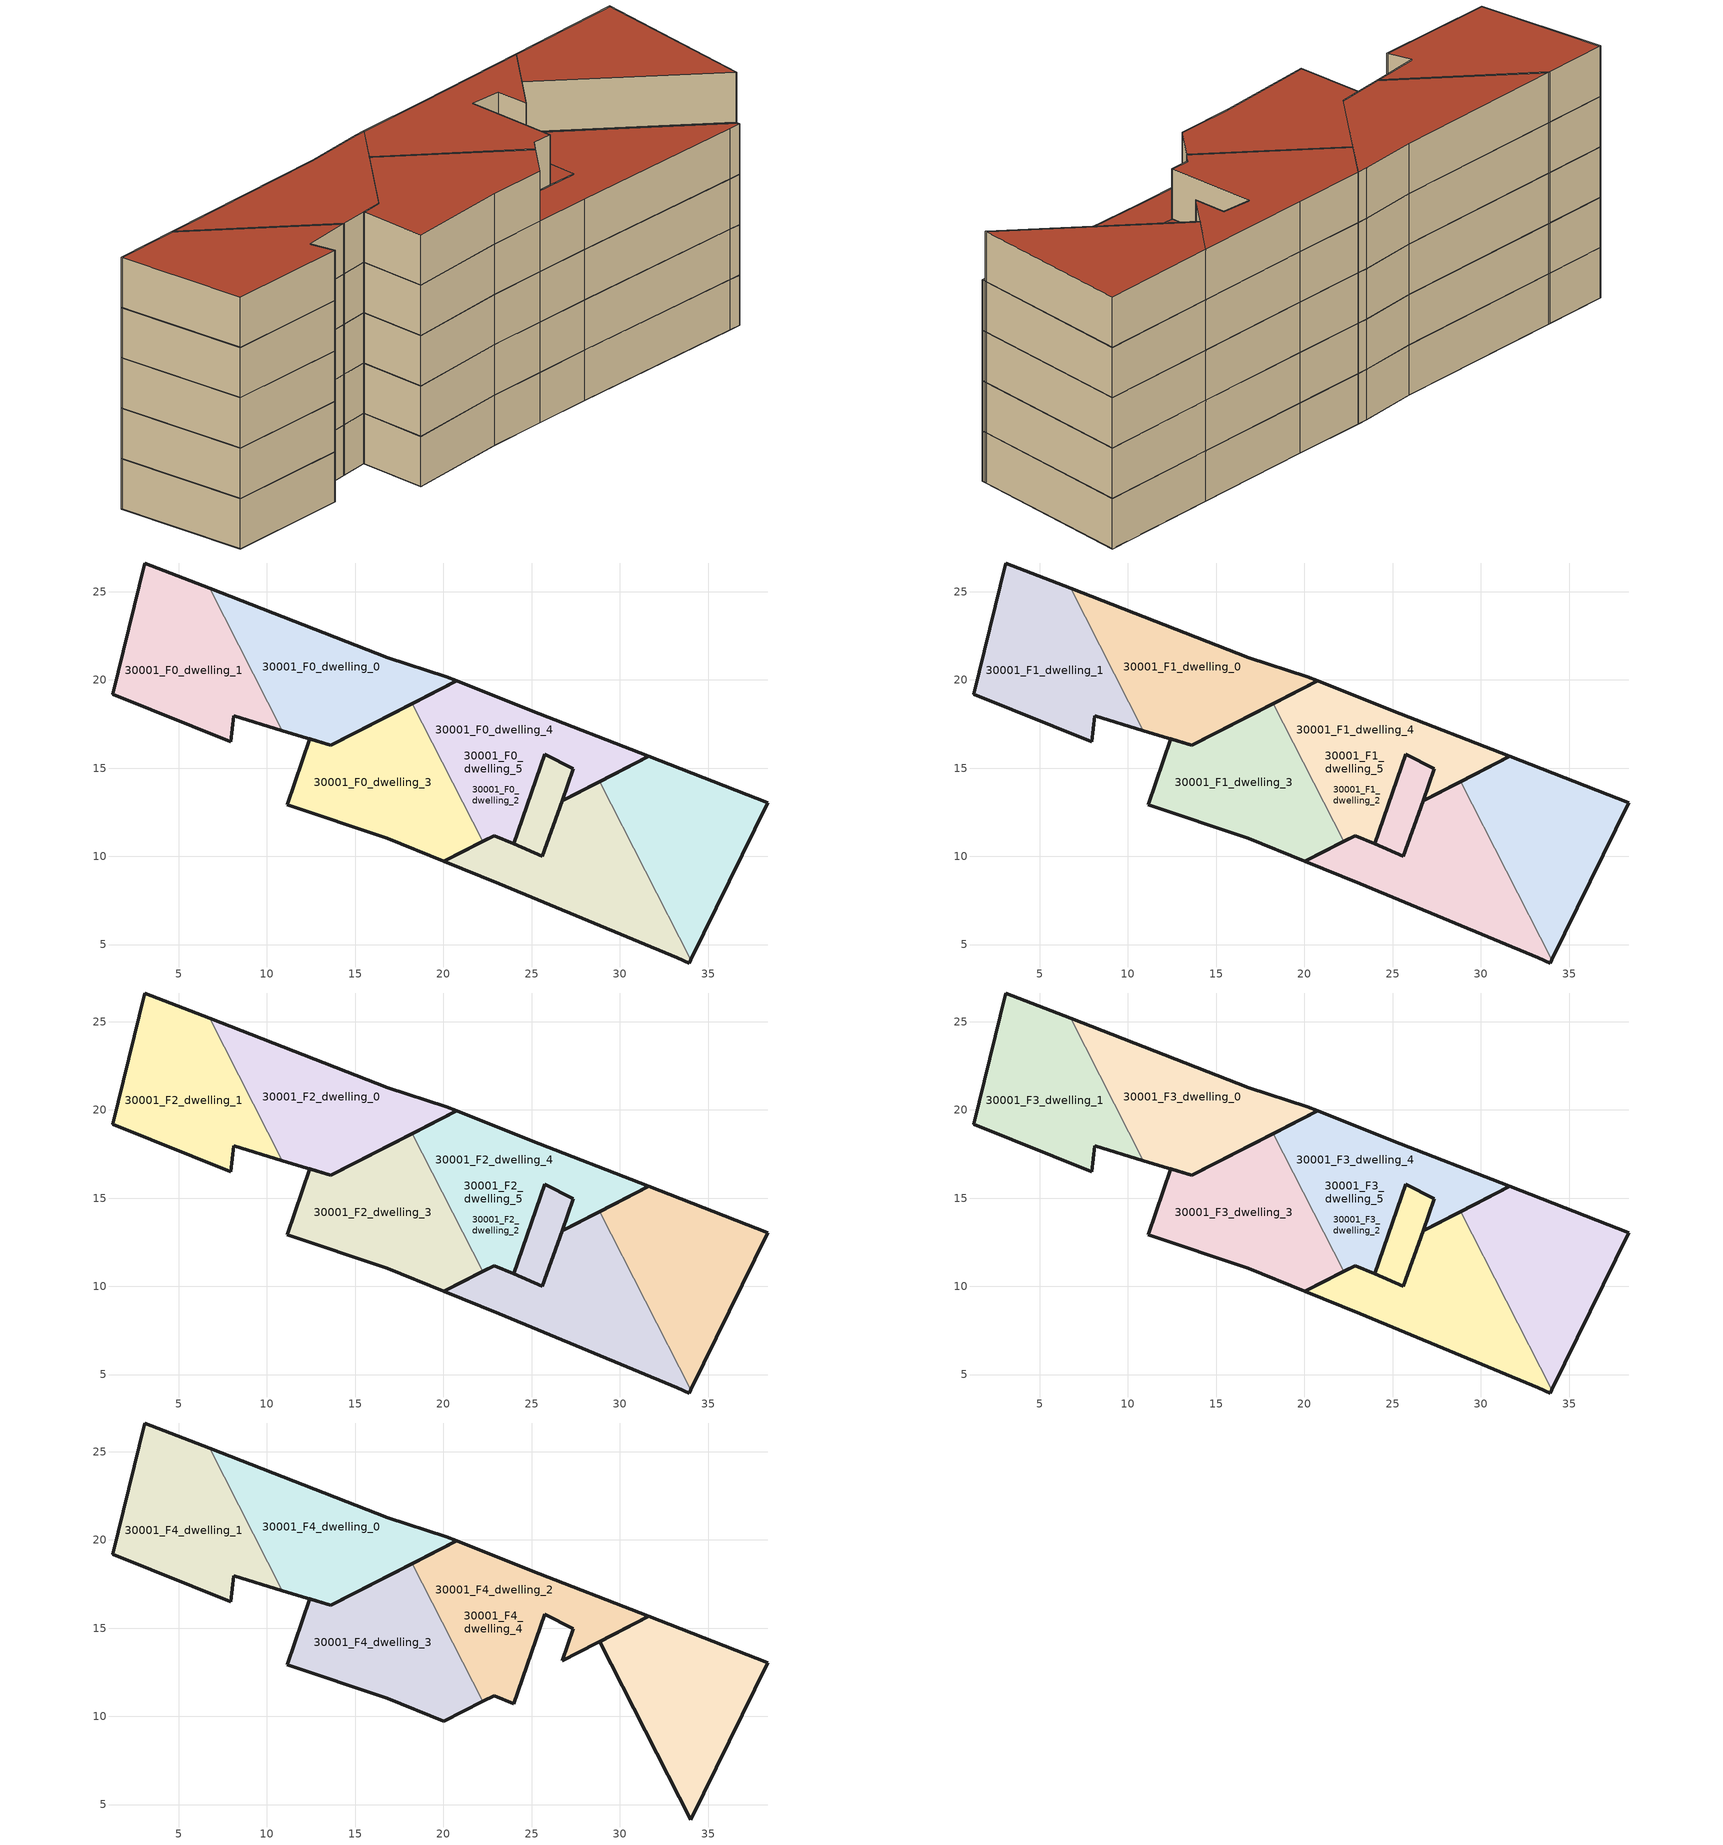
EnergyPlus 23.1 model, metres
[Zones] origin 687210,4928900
30001_F0_dwelling_0
 floor ground (EU_floor_Construction): 20.77,19.94 20.16,20.19 16.83,21.25 6.75,25.19 10.88,17.12 13.63,16.29 z0
 wall outside (EU_wall_Construction): 6.75,25.19 16.83,21.25 20.16,20.19 20.77,19.94 13.63,16.29 10.88,17.12 z0:3
 wall to 30001_F0_dwelling_1 (EU_wall_Construction): 10.88,17.12 6.75,25.19 z0:3
30001_F0_dwelling_1
 floor ground (EU_floor_Construction): 10.88,17.12 6.75,25.19 3.08,26.63 1.26,19.19 7.94,16.49 8.11,17.97 z0
 wall outside (EU_wall_Construction): 10.88,17.12 8.11,17.97 7.94,16.49 1.26,19.19 3.08,26.63 6.75,25.19 z0:3
30001_F0_dwelling_2
 floor ground (EU_floor_Construction): 28.86,14.24 31.65,15.67 24.92,18.29 20.77,19.94 18.23,18.64 22.22,10.84 22.66,11.07 22.87,11.18 22.88,11.18 23.99,10.71 25.74,15.78 27.37,14.97 26.73,13.15 z0; 34.03,4.15 38.38,13.05 31.65,15.67 28.86,14.24 z0; 33.93,3.96 34.03,4.15 28.86,14.24 26.73,13.15 25.61,10.02 24,10.71 23.99,10.71 22.87,11.18 22.72,11.1 22.66,11.07 20.03,9.72 23.17,8.46 33.25,4.25 z0; 23.99,10.71 22.88,11.18 22.87,11.18 z0; 25.61,10.02 26.73,13.15 27.37,14.97 25.74,15.78 23.99,10.71 24,10.71 z0
 wall outside (EU_wall_Construction): 18.23,18.64 20.77,19.94 24.92,18.29 31.65,15.67 26.73,13.15 27.37,14.97 25.74,15.78 23.99,10.71 22.88,11.18 22.22,10.84 z0:3
 wall to 30001_F0_dwelling_3 (EU_wall_Construction): 22.22,10.84 18.23,18.64 z0:3
30001_F0_dwelling_3
 floor ground (EU_floor_Construction): 22.22,10.84 18.23,18.64 13.63,16.29 12.41,16.66 11.14,12.93 16.81,11.02 20.03,9.72 z0
 wall outside (EU_wall_Construction): 22.22,10.84 20.03,9.72 16.81,11.02 11.14,12.93 12.41,16.66 13.63,16.29 18.23,18.64 z0:3
30001_F0_dwelling_4
 floor ground (EU_floor_Construction): 28.86,14.24 31.65,15.67 24.92,18.29 20.77,19.94 18.23,18.64 22.22,10.84 22.88,11.18 23.99,10.71 25.74,15.78 27.37,14.97 26.73,13.15 z0; 34.03,4.15 38.38,13.05 31.65,15.67 28.86,14.24 z0
 wall outside (EU_wall_Construction): 28.86,14.24 31.65,15.67 38.38,13.05 34.03,4.15 z0:3
 wall to 30001_F0_dwelling_5 (EU_wall_Construction): 34.03,4.15 28.86,14.24 z0:3
30001_F0_dwelling_5
 floor ground (EU_floor_Construction): 31.65,15.67 24.92,18.29 20.77,19.94 18.23,18.64 22.22,10.84 22.66,11.07 22.87,11.18 22.88,11.18 23.99,10.71 25.74,15.78 27.37,14.97 26.73,13.15 28.86,14.24 z0; 33.93,3.96 34.03,4.15 28.86,14.24 26.73,13.15 25.61,10.02 24,10.71 23.99,10.71 22.87,11.18 22.66,11.07 20.03,9.72 23.17,8.46 33.25,4.25 z0; 25.61,10.02 26.73,13.15 27.37,14.97 25.74,15.78 23.99,10.71 24,10.71 z0; 23.99,10.71 22.88,11.18 22.87,11.18 z0
 wall outside (EU_wall_Construction): 34.03,4.15 33.93,3.96 33.25,4.25 23.17,8.46 20.03,9.72 22.87,11.18 23.99,10.71 24,10.71 25.61,10.02 26.73,13.15 28.86,14.24 z0:3
30001_F1_dwelling_0
 floor to 30001_F0_dwelling_0 (EU_floor_Construction): 20.77,19.94 20.16,20.19 16.83,21.25 6.75,25.19 10.88,17.12 13.63,16.29 z3
 wall outside (EU_wall_Construction): 6.75,25.19 16.83,21.25 20.16,20.19 20.77,19.94 13.63,16.29 10.88,17.12 z3:6
 wall to 30001_F1_dwelling_1 (EU_wall_Construction): 10.88,17.12 6.75,25.19 z3:6
30001_F1_dwelling_1
 floor to 30001_F0_dwelling_1 (EU_floor_Construction): 10.88,17.12 6.75,25.19 3.08,26.63 1.26,19.19 7.94,16.49 8.11,17.97 z3
 wall outside (EU_wall_Construction): 10.88,17.12 8.11,17.97 7.94,16.49 1.26,19.19 3.08,26.63 6.75,25.19 z3:6
30001_F1_dwelling_2
 floor outside (EU_floor_Construction): 25.61,10.02 26.73,13.15 27.37,14.97 25.74,15.78 23.99,10.71 24,10.71 z3; 34.03,4.15 38.38,13.05 31.65,15.67 28.86,14.24 z3; 23.99,10.71 22.88,11.18 22.87,11.18 z3
 floor to 30001_F0_dwelling_2 (EU_floor_Construction): 28.86,14.24 31.65,15.67 24.92,18.29 20.77,19.94 18.23,18.64 22.22,10.84 22.66,11.07 22.87,11.18 22.88,11.18 23.99,10.71 25.74,15.78 27.37,14.97 26.73,13.15 z3; 33.93,3.96 34.03,4.15 28.86,14.24 26.73,13.15 25.61,10.02 24,10.71 23.99,10.71 22.87,11.18 22.72,11.1 22.66,11.07 20.03,9.72 23.17,8.46 33.25,4.25 z3
 wall outside (EU_wall_Construction): 18.23,18.64 20.77,19.94 24.92,18.29 31.65,15.67 26.73,13.15 27.37,14.97 25.74,15.78 23.99,10.71 22.88,11.18 22.22,10.84 z3:6
 wall to 30001_F1_dwelling_3 (EU_wall_Construction): 22.22,10.84 18.23,18.64 z3:6
30001_F1_dwelling_3
 floor to 30001_F0_dwelling_3 (EU_floor_Construction): 22.22,10.84 18.23,18.64 13.63,16.29 12.41,16.66 11.14,12.93 16.81,11.02 20.03,9.72 z3
 wall outside (EU_wall_Construction): 22.22,10.84 20.03,9.72 16.81,11.02 11.14,12.93 12.41,16.66 13.63,16.29 18.23,18.64 z3:6
30001_F1_dwelling_4
 floor to 30001_F0_dwelling_4 (EU_floor_Construction): 28.86,14.24 31.65,15.67 24.92,18.29 20.77,19.94 18.23,18.64 22.22,10.84 22.88,11.18 23.99,10.71 25.74,15.78 27.37,14.97 26.73,13.15 z3; 34.03,4.15 38.38,13.05 31.65,15.67 28.86,14.24 z3
 wall outside (EU_wall_Construction): 28.86,14.24 31.65,15.67 38.38,13.05 34.03,4.15 z3:6
 wall to 30001_F1_dwelling_5 (EU_wall_Construction): 34.03,4.15 28.86,14.24 z3:6
30001_F1_dwelling_5
 floor to 30001_F0_dwelling_5 (EU_floor_Construction): 31.65,15.67 28.86,14.24 26.73,13.15 27.37,14.97 25.74,15.78 23.99,10.71 22.88,11.18 22.87,11.18 22.66,11.07 22.22,10.84 18.23,18.64 20.77,19.94 24.92,18.29 z3; 28.86,14.24 34.03,4.15 33.93,3.96 33.25,4.25 23.17,8.46 20.03,9.72 22.66,11.07 22.87,11.18 23.99,10.71 24,10.71 25.61,10.02 26.73,13.15 z3; 27.37,14.97 26.73,13.15 25.61,10.02 24,10.71 23.99,10.71 25.74,15.78 z3; 23.99,10.71 22.87,11.18 22.88,11.18 z3
 wall outside (EU_wall_Construction): 34.03,4.15 33.93,3.96 33.25,4.25 23.17,8.46 20.03,9.72 22.87,11.18 23.99,10.71 24,10.71 25.61,10.02 26.73,13.15 28.86,14.24 z3:6
30001_F2_dwelling_0
 floor to 30001_F1_dwelling_0 (EU_floor_Construction): 20.77,19.94 20.16,20.19 16.83,21.25 6.75,25.19 10.88,17.12 13.63,16.29 z6
 wall outside (EU_wall_Construction): 6.75,25.19 16.83,21.25 20.16,20.19 20.77,19.94 13.63,16.29 10.88,17.12 z6:9
 wall to 30001_F2_dwelling_1 (EU_wall_Construction): 10.88,17.12 6.75,25.19 z6:9
30001_F2_dwelling_1
 floor to 30001_F1_dwelling_1 (EU_floor_Construction): 10.88,17.12 6.75,25.19 3.08,26.63 1.26,19.19 7.94,16.49 8.11,17.97 z6
 wall outside (EU_wall_Construction): 10.88,17.12 8.11,17.97 7.94,16.49 1.26,19.19 3.08,26.63 6.75,25.19 z6:9
30001_F2_dwelling_2
 floor outside (EU_floor_Construction): 25.61,10.02 26.73,13.15 27.37,14.97 25.74,15.78 23.99,10.71 24,10.71 z6; 34.03,4.15 38.38,13.05 31.65,15.67 28.86,14.24 z6; 23.99,10.71 22.88,11.18 22.87,11.18 z6
 floor to 30001_F1_dwelling_2 (EU_floor_Construction): 28.86,14.24 31.65,15.67 24.92,18.29 20.77,19.94 18.23,18.64 22.22,10.84 22.66,11.07 22.87,11.18 22.88,11.18 23.99,10.71 25.74,15.78 27.37,14.97 26.73,13.15 z6; 33.93,3.96 34.03,4.15 28.86,14.24 26.73,13.15 25.61,10.02 24,10.71 23.99,10.71 22.87,11.18 22.72,11.1 22.66,11.07 20.03,9.72 23.17,8.46 33.25,4.25 z6
 wall outside (EU_wall_Construction): 18.23,18.64 20.77,19.94 24.92,18.29 31.65,15.67 26.73,13.15 27.37,14.97 25.74,15.78 23.99,10.71 22.88,11.18 22.22,10.84 z6:9
 wall to 30001_F2_dwelling_3 (EU_wall_Construction): 22.22,10.84 18.23,18.64 z6:9
30001_F2_dwelling_3
 floor to 30001_F1_dwelling_3 (EU_floor_Construction): 22.22,10.84 18.23,18.64 13.63,16.29 12.41,16.66 11.14,12.93 16.81,11.02 20.03,9.72 z6
 wall outside (EU_wall_Construction): 22.22,10.84 20.03,9.72 16.81,11.02 11.14,12.93 12.41,16.66 13.63,16.29 18.23,18.64 z6:9
30001_F2_dwelling_4
 floor to 30001_F1_dwelling_4 (EU_floor_Construction): 28.86,14.24 31.65,15.67 24.92,18.29 20.77,19.94 18.23,18.64 22.22,10.84 22.88,11.18 23.99,10.71 25.74,15.78 27.37,14.97 26.73,13.15 z6; 34.03,4.15 38.38,13.05 31.65,15.67 28.86,14.24 z6
 wall outside (EU_wall_Construction): 28.86,14.24 31.65,15.67 38.38,13.05 34.03,4.15 z6:9
 wall to 30001_F2_dwelling_5 (EU_wall_Construction): 34.03,4.15 28.86,14.24 z6:9
30001_F2_dwelling_5
 floor to 30001_F1_dwelling_5 (EU_floor_Construction): 31.65,15.67 28.86,14.24 26.73,13.15 27.37,14.97 25.74,15.78 23.99,10.71 22.88,11.18 22.87,11.18 22.66,11.07 22.22,10.84 18.23,18.64 20.77,19.94 24.92,18.29 z6; 28.86,14.24 34.03,4.15 33.93,3.96 33.25,4.25 23.17,8.46 20.03,9.72 22.66,11.07 22.87,11.18 23.99,10.71 24,10.71 25.61,10.02 26.73,13.15 z6; 27.37,14.97 26.73,13.15 25.61,10.02 24,10.71 23.99,10.71 25.74,15.78 z6; 23.99,10.71 22.87,11.18 22.88,11.18 z6
 wall outside (EU_wall_Construction): 34.03,4.15 33.93,3.96 33.25,4.25 23.17,8.46 20.03,9.72 22.87,11.18 23.99,10.71 24,10.71 25.61,10.02 26.73,13.15 28.86,14.24 z6:9
30001_F3_dwelling_0
 floor to 30001_F2_dwelling_0 (EU_floor_Construction): 20.77,19.94 20.16,20.19 16.83,21.25 6.75,25.19 10.88,17.12 13.63,16.29 z9
 wall outside (EU_wall_Construction): 6.75,25.19 16.83,21.25 20.16,20.19 20.77,19.94 13.63,16.29 10.88,17.12 z9:12
 wall to 30001_F3_dwelling_1 (EU_wall_Construction): 10.88,17.12 6.75,25.19 z9:12
30001_F3_dwelling_1
 floor to 30001_F2_dwelling_1 (EU_floor_Construction): 10.88,17.12 6.75,25.19 3.08,26.63 1.26,19.19 7.94,16.49 8.11,17.97 z9
 wall outside (EU_wall_Construction): 10.88,17.12 8.11,17.97 7.94,16.49 1.26,19.19 3.08,26.63 6.75,25.19 z9:12
30001_F3_dwelling_2
 floor outside (EU_floor_Construction): 25.61,10.02 26.73,13.15 27.37,14.97 25.74,15.78 23.99,10.71 24,10.71 z9; 34.03,4.15 38.38,13.05 31.65,15.67 28.86,14.24 z9; 23.99,10.71 22.88,11.18 22.87,11.18 z9
 floor to 30001_F2_dwelling_2 (EU_floor_Construction): 28.86,14.24 31.65,15.67 24.92,18.29 20.77,19.94 18.23,18.64 22.22,10.84 22.66,11.07 22.87,11.18 22.88,11.18 23.99,10.71 25.74,15.78 27.37,14.97 26.73,13.15 z9; 33.93,3.96 34.03,4.15 28.86,14.24 26.73,13.15 25.61,10.02 24,10.71 23.99,10.71 22.87,11.18 22.72,11.1 22.66,11.07 20.03,9.72 23.17,8.46 33.25,4.25 z9
 wall outside (EU_wall_Construction): 18.23,18.64 20.77,19.94 24.92,18.29 31.65,15.67 26.73,13.15 27.37,14.97 25.74,15.78 23.99,10.71 22.88,11.18 22.22,10.84 z9:12
 wall to 30001_F3_dwelling_3 (EU_wall_Construction): 22.22,10.84 18.23,18.64 z9:12
 roof outside (EU_floor_Construction): 23.99,10.71 22.87,11.18 22.88,11.18 z12; 28.86,14.24 34.03,4.15 33.93,3.96 33.25,4.25 23.17,8.46 20.03,9.72 22.66,11.07 22.72,11.1 22.87,11.18 23.99,10.71 24,10.71 25.61,10.02 26.73,13.15 z12; 27.37,14.97 26.73,13.15 25.61,10.02 24,10.71 23.99,10.71 25.74,15.78 z12
30001_F3_dwelling_3
 floor to 30001_F2_dwelling_3 (EU_floor_Construction): 22.22,10.84 18.23,18.64 13.63,16.29 12.41,16.66 11.14,12.93 16.81,11.02 20.03,9.72 z9
 wall outside (EU_wall_Construction): 22.22,10.84 20.03,9.72 16.81,11.02 11.14,12.93 12.41,16.66 13.63,16.29 18.23,18.64 z9:12
30001_F3_dwelling_4
 floor to 30001_F2_dwelling_4 (EU_floor_Construction): 28.86,14.24 31.65,15.67 24.92,18.29 20.77,19.94 18.23,18.64 22.22,10.84 22.88,11.18 23.99,10.71 25.74,15.78 27.37,14.97 26.73,13.15 z9; 34.03,4.15 38.38,13.05 31.65,15.67 28.86,14.24 z9
 wall outside (EU_wall_Construction): 28.86,14.24 31.65,15.67 38.38,13.05 34.03,4.15 z9:12
 wall to 30001_F3_dwelling_5 (EU_wall_Construction): 34.03,4.15 28.86,14.24 z9:12
30001_F3_dwelling_5
 floor to 30001_F2_dwelling_5 (EU_floor_Construction): 31.65,15.67 28.86,14.24 26.73,13.15 27.37,14.97 25.74,15.78 23.99,10.71 22.88,11.18 22.87,11.18 22.66,11.07 22.22,10.84 18.23,18.64 20.77,19.94 24.92,18.29 z9; 28.86,14.24 34.03,4.15 33.93,3.96 33.25,4.25 23.17,8.46 20.03,9.72 22.66,11.07 22.87,11.18 23.99,10.71 24,10.71 25.61,10.02 26.73,13.15 z9; 27.37,14.97 26.73,13.15 25.61,10.02 24,10.71 23.99,10.71 25.74,15.78 z9; 23.99,10.71 22.87,11.18 22.88,11.18 z9
 wall outside (EU_wall_Construction): 34.03,4.15 33.93,3.96 33.25,4.25 23.17,8.46 20.03,9.72 22.87,11.18 23.99,10.71 24,10.71 25.61,10.02 26.73,13.15 28.86,14.24 z9:12
 roof outside (EU_roof_Construction): 31.65,15.67 28.86,14.24 26.73,13.15 27.37,14.97 25.74,15.78 23.99,10.71 22.88,11.18 22.87,11.18 22.66,11.07 22.22,10.84 18.23,18.64 20.77,19.94 24.92,18.29 z12; 28.86,14.24 34.03,4.15 33.93,3.96 33.25,4.25 23.17,8.46 20.03,9.72 22.66,11.07 22.87,11.18 23.99,10.71 24,10.71 25.61,10.02 26.73,13.15 z12; 23.99,10.71 22.87,11.18 22.88,11.18 z12; 27.37,14.97 26.73,13.15 25.61,10.02 24,10.71 23.99,10.71 25.74,15.78 z12
30001_F4_dwelling_0
 floor to 30001_F3_dwelling_0 (EU_floor_Construction): 20.77,19.94 20.16,20.19 16.83,21.25 6.75,25.19 10.88,17.12 13.63,16.29 z12
 wall outside (EU_wall_Construction): 6.75,25.19 16.83,21.25 20.16,20.19 20.77,19.94 13.63,16.29 10.88,17.12 z12:15
 wall to 30001_F4_dwelling_1 (EU_wall_Construction): 10.88,17.12 6.75,25.19 z12:15
 roof outside (EU_roof_Construction): 20.16,20.19 20.77,19.94 13.63,16.29 10.88,17.12 6.75,25.19 16.83,21.25 z15
30001_F4_dwelling_1
 floor to 30001_F3_dwelling_1 (EU_floor_Construction): 10.88,17.12 6.75,25.19 3.08,26.63 1.26,19.19 7.94,16.49 8.11,17.97 z12
 wall outside (EU_wall_Construction): 10.88,17.12 8.11,17.97 7.94,16.49 1.26,19.19 3.08,26.63 6.75,25.19 z12:15
 roof outside (EU_roof_Construction): 6.75,25.19 10.88,17.12 8.11,17.97 7.94,16.49 1.26,19.19 3.08,26.63 z15
30001_F4_dwelling_2
 floor outside (EU_floor_Construction): 34.03,4.15 38.38,13.05 31.65,15.67 28.86,14.24 z12
 floor to 30001_F3_dwelling_2 (EU_floor_Construction): 28.86,14.24 31.65,15.67 24.92,18.29 20.77,19.94 18.23,18.64 22.22,10.84 22.66,11.07 22.87,11.18 22.88,11.18 23.99,10.71 25.74,15.78 27.37,14.97 26.73,13.15 z12
 wall outside (EU_wall_Construction): 18.23,18.64 20.77,19.94 24.92,18.29 31.65,15.67 26.73,13.15 27.37,14.97 25.74,15.78 23.99,10.71 22.88,11.18 22.22,10.84 z12:15
 wall to 30001_F4_dwelling_3 (EU_wall_Construction): 22.22,10.84 18.23,18.64 z12:15
 roof outside (EU_roof_Construction): 31.65,15.67 28.86,14.24 26.73,13.15 27.37,14.97 25.74,15.78 23.99,10.71 22.88,11.18 22.22,10.84 18.23,18.64 20.77,19.94 24.92,18.29 z15; 38.38,13.05 34.03,4.15 28.86,14.24 31.65,15.67 z15
30001_F4_dwelling_3
 floor to 30001_F3_dwelling_3 (EU_floor_Construction): 22.22,10.84 18.23,18.64 13.63,16.29 12.41,16.66 11.14,12.93 16.81,11.02 20.03,9.72 z12
 wall outside (EU_wall_Construction): 22.22,10.84 20.03,9.72 16.81,11.02 11.14,12.93 12.41,16.66 13.63,16.29 18.23,18.64 z12:15
 roof outside (EU_roof_Construction): 18.23,18.64 22.22,10.84 20.03,9.72 16.81,11.02 11.14,12.93 12.41,16.66 13.63,16.29 z15
30001_F4_dwelling_4
 floor to 30001_F3_dwelling_4 (EU_floor_Construction): 28.86,14.24 31.65,15.67 24.92,18.29 20.77,19.94 18.23,18.64 22.22,10.84 22.88,11.18 23.99,10.71 25.74,15.78 27.37,14.97 26.73,13.15 z12; 34.03,4.15 38.38,13.05 31.65,15.67 28.86,14.24 z12
 wall outside (EU_wall_Construction): 34.03,4.15 28.86,14.24 31.65,15.67 38.38,13.05 34.03,4.15 z12:15
 roof outside (EU_roof_Construction): 31.65,15.67 28.86,14.24 26.73,13.15 27.37,14.97 25.74,15.78 23.99,10.71 22.88,11.18 22.22,10.84 18.23,18.64 20.77,19.94 24.92,18.29 z15; 38.38,13.05 34.03,4.15 28.86,14.24 31.65,15.67 z15
[Building]
EU S2 Campaign: North Axis {deg}=0; Terrain=City; Solar Distribution=FullExterior
[Site:Location]
Bologna: Latitude {deg}=44.5; Longitude {deg}=11.25; Time Zone {hr}=1; Elevation {m}=37
[SizingPeriod:WeatherFileDays]
AnnualSizingPeriod: Begin Month=1; Begin Day of Month=1; End Month=12; End Day of Month=31; Day of Week for Start Day=Monday; Use Weather File Daylight Saving Period=No; Use Weather File Rain and Snow Indicators=No
[MATERIAL]
EU_InternalMass_Material: Roughness=MediumRough; Thickness {m}=0.1; Conductivity {W/m-K}=1; Density {kg/m3}=1800; Specific Heat {J/kg-K}=900; Thermal Absorptance=0.9; Solar Absorptance=0.7; Visible Absorptance=0.7
[MATERIAL:NOMASS] Roughness=MediumRough; Thermal Absorptance=0.9; Solar Absorptance=0.7; Visible Absorptance=0.7
Name | Thermal Resistance {m2-K/W}
EU_wall_NoMass | 0.905828
EU_roof_NoMass | 0.37593
EU_floor_NoMass | 0.67114
[CONSTRUCTION]
EU_wall_Construction: EU_wall_NoMass
EU_roof_Construction: EU_roof_NoMass
EU_floor_Construction: EU_floor_NoMass
EU_InternalMass_Construction: EU_InternalMass_Material
[ZONE] Type=1; Multiplier=1; Ceiling Height {m}=autocalculate; Floor Area {m2}=autocalculate; Part of Total Floor Area=Yes
Name | Volume {m3}
30001_F0_dwelling_0; 30001_F1_dwelling_0; 30001_F2_dwelling_0; 30001_F3_dwelling_0; 30001_F4_dwelling_0 | 157.91
30001_F0_dwelling_1 | 160.282
30001_F1_dwelling_1; 30001_F2_dwelling_1; 30001_F3_dwelling_1; 30001_F4_dwelling_1 | 160.281
30001_F0_dwelling_2; 30001_F1_dwelling_2; 30001_F2_dwelling_2; 30001_F3_dwelling_2 | 509.262
30001_F4_dwelling_2 | 323.03
30001_F0_dwelling_3; 30001_F1_dwelling_3; 30001_F2_dwelling_3; 30001_F3_dwelling_3; 30001_F4_dwelling_3 | 162.697
30001_F0_dwelling_4 | 323.029
30001_F1_dwelling_4; 30001_F2_dwelling_4; 30001_F3_dwelling_4; 30001_F4_dwelling_4 | 323.028
30001_F0_dwelling_5 | 348.963
30001_F1_dwelling_5; 30001_F2_dwelling_5; 30001_F3_dwelling_5 | 348.962
[INTERNALMASS] Construction=EU_InternalMass_Construction
Name | Zone or ZoneList | Surface Area {m2}
30001_F0_dwelling_0_EU_InternalMass | 30001_F0_dwelling_0 | 52.6391
30001_F0_dwelling_1_EU_InternalMass | 30001_F0_dwelling_1 | 53.4275
30001_F0_dwelling_2_EU_InternalMass | 30001_F0_dwelling_2 | 54.2431
30001_F0_dwelling_3_EU_InternalMass | 30001_F0_dwelling_3 | 54.2335
30001_F0_dwelling_4_EU_InternalMass | 30001_F0_dwelling_4 | 53.433
30001_F0_dwelling_5_EU_InternalMass | 30001_F0_dwelling_5 | 52.6218
30001_F1_dwelling_0_EU_InternalMass | 30001_F1_dwelling_0 | 52.6391
30001_F1_dwelling_1_EU_InternalMass | 30001_F1_dwelling_1 | 53.4275
30001_F1_dwelling_2_EU_InternalMass | 30001_F1_dwelling_2 | 54.2431
30001_F1_dwelling_3_EU_InternalMass | 30001_F1_dwelling_3 | 54.2335
30001_F1_dwelling_4_EU_InternalMass | 30001_F1_dwelling_4 | 53.433
30001_F1_dwelling_5_EU_InternalMass | 30001_F1_dwelling_5 | 52.6218
30001_F2_dwelling_0_EU_InternalMass | 30001_F2_dwelling_0 | 52.6391
30001_F2_dwelling_1_EU_InternalMass | 30001_F2_dwelling_1 | 53.4275
30001_F2_dwelling_2_EU_InternalMass | 30001_F2_dwelling_2 | 54.2431
30001_F2_dwelling_3_EU_InternalMass | 30001_F2_dwelling_3 | 54.2335
30001_F2_dwelling_4_EU_InternalMass | 30001_F2_dwelling_4 | 53.433
30001_F2_dwelling_5_EU_InternalMass | 30001_F2_dwelling_5 | 52.6218
30001_F3_dwelling_0_EU_InternalMass | 30001_F3_dwelling_0 | 52.6391
30001_F3_dwelling_1_EU_InternalMass | 30001_F3_dwelling_1 | 53.4275
30001_F3_dwelling_2_EU_InternalMass | 30001_F3_dwelling_2 | 54.2431
30001_F3_dwelling_3_EU_InternalMass | 30001_F3_dwelling_3 | 54.2335
30001_F3_dwelling_4_EU_InternalMass | 30001_F3_dwelling_4 | 53.433
30001_F3_dwelling_5_EU_InternalMass | 30001_F3_dwelling_5 | 52.6218
30001_F4_dwelling_0_EU_InternalMass | 30001_F4_dwelling_0 | 64.1189
30001_F4_dwelling_1_EU_InternalMass | 30001_F4_dwelling_1 | 64.1156
30001_F4_dwelling_2_EU_InternalMass | 30001_F4_dwelling_2 | 68.2041
30001_F4_dwelling_3_EU_InternalMass | 30001_F4_dwelling_3 | 68.1963
30001_F4_dwelling_4_EU_InternalMass | 30001_F4_dwelling_4 | 55.9592
[OTHEREQUIPMENT] Fuel Type=Electricity; Design Level Calculation Method=Watts/Area; Power per Zone Floor Area {W/m2}=1; Fraction Latent=0; Fraction Radiant=0; Fraction Lost=0; Carbon Dioxide Generation Rate {m3/s-W}=0; EndUse Subcategory=EU_Step8_InternalGains
Name | Zone or ZoneList or Space or SpaceList | Schedule
EU_Step8_InternalGain_30001_F0_dwelling_0_f000 | 30001_F0_dwelling_0 | EU_Step8_GainSchedule_30001_F0_dwelling_0_f000
EU_Step8_InternalGain_30001_F0_dwelling_1_f000 | 30001_F0_dwelling_1 | EU_Step8_GainSchedule_30001_F0_dwelling_1_f000
EU_Step8_InternalGain_30001_F0_dwelling_2_f000 | 30001_F0_dwelling_2 | EU_Step8_GainSchedule_30001_F0_dwelling_2_f000
EU_Step8_InternalGain_30001_F0_dwelling_3_f000 | 30001_F0_dwelling_3 | EU_Step8_GainSchedule_30001_F0_dwelling_3_f000
EU_Step8_InternalGain_30001_F0_dwelling_4_f000 | 30001_F0_dwelling_4 | EU_Step8_GainSchedule_30001_F0_dwelling_4_f000
EU_Step8_InternalGain_30001_F0_dwelling_5_f000 | 30001_F0_dwelling_5 | EU_Step8_GainSchedule_30001_F0_dwelling_5_f000
EU_Step8_InternalGain_30001_F1_dwelling_0_f000 | 30001_F1_dwelling_0 | EU_Step8_GainSchedule_30001_F1_dwelling_0_f000
EU_Step8_InternalGain_30001_F1_dwelling_1_f000 | 30001_F1_dwelling_1 | EU_Step8_GainSchedule_30001_F1_dwelling_1_f000
EU_Step8_InternalGain_30001_F1_dwelling_2_f000 | 30001_F1_dwelling_2 | EU_Step8_GainSchedule_30001_F1_dwelling_2_f000
EU_Step8_InternalGain_30001_F1_dwelling_3_f000 | 30001_F1_dwelling_3 | EU_Step8_GainSchedule_30001_F1_dwelling_3_f000
EU_Step8_InternalGain_30001_F1_dwelling_4_f000 | 30001_F1_dwelling_4 | EU_Step8_GainSchedule_30001_F1_dwelling_4_f000
EU_Step8_InternalGain_30001_F1_dwelling_5_f000 | 30001_F1_dwelling_5 | EU_Step8_GainSchedule_30001_F1_dwelling_5_f000
EU_Step8_InternalGain_30001_F2_dwelling_0_f000 | 30001_F2_dwelling_0 | EU_Step8_GainSchedule_30001_F2_dwelling_0_f000
EU_Step8_InternalGain_30001_F2_dwelling_1_f000 | 30001_F2_dwelling_1 | EU_Step8_GainSchedule_30001_F2_dwelling_1_f000
EU_Step8_InternalGain_30001_F2_dwelling_2_f000 | 30001_F2_dwelling_2 | EU_Step8_GainSchedule_30001_F2_dwelling_2_f000
EU_Step8_InternalGain_30001_F2_dwelling_3_f000 | 30001_F2_dwelling_3 | EU_Step8_GainSchedule_30001_F2_dwelling_3_f000
EU_Step8_InternalGain_30001_F2_dwelling_4_f000 | 30001_F2_dwelling_4 | EU_Step8_GainSchedule_30001_F2_dwelling_4_f000
EU_Step8_InternalGain_30001_F2_dwelling_5_f000 | 30001_F2_dwelling_5 | EU_Step8_GainSchedule_30001_F2_dwelling_5_f000
EU_Step8_InternalGain_30001_F3_dwelling_0_f000 | 30001_F3_dwelling_0 | EU_Step8_GainSchedule_30001_F3_dwelling_0_f000
EU_Step8_InternalGain_30001_F3_dwelling_1_f000 | 30001_F3_dwelling_1 | EU_Step8_GainSchedule_30001_F3_dwelling_1_f000
EU_Step8_InternalGain_30001_F3_dwelling_2_f000 | 30001_F3_dwelling_2 | EU_Step8_GainSchedule_30001_F3_dwelling_2_f000
EU_Step8_InternalGain_30001_F3_dwelling_3_f000 | 30001_F3_dwelling_3 | EU_Step8_GainSchedule_30001_F3_dwelling_3_f000
EU_Step8_InternalGain_30001_F3_dwelling_4_f000 | 30001_F3_dwelling_4 | EU_Step8_GainSchedule_30001_F3_dwelling_4_f000
EU_Step8_InternalGain_30001_F3_dwelling_5_f000 | 30001_F3_dwelling_5 | EU_Step8_GainSchedule_30001_F3_dwelling_5_f000
EU_Step8_InternalGain_30001_F4_dwelling_0_f000 | 30001_F4_dwelling_0 | EU_Step8_GainSchedule_30001_F4_dwelling_0_f000
EU_Step8_InternalGain_30001_F4_dwelling_1_f000 | 30001_F4_dwelling_1 | EU_Step8_GainSchedule_30001_F4_dwelling_1_f000
EU_Step8_InternalGain_30001_F4_dwelling_2_f000 | 30001_F4_dwelling_2 | EU_Step8_GainSchedule_30001_F4_dwelling_2_f000
EU_Step8_InternalGain_30001_F4_dwelling_3_f000 | 30001_F4_dwelling_3 | EU_Step8_GainSchedule_30001_F4_dwelling_3_f000
EU_Step8_InternalGain_30001_F4_dwelling_4_f000 | 30001_F4_dwelling_4 | EU_Step8_GainSchedule_30001_F4_dwelling_4_f000
[ZONEVENTILATION:DESIGNFLOWRATE] Schedule=EU_AlwaysOn; Design Flow Rate Calculation Method=AirChanges/Hour; Air Changes per Hour {1/hr}=0.73129; Ventilation Type=Natural; Fan Pressure Rise {Pa}=0; Fan Total Efficiency=1; Constant Term Coefficient=1; Temperature Term Coefficient=0; Velocity Term Coefficient=0; Velocity Squared Term Coefficient=0; Minimum Indoor Temperature {C}=-100; Maximum Indoor Temperature {C}=100; Delta Temperature {deltaC}=-100; Minimum Outdoor Temperature {C}=-100; Maximum Outdoor Temperature {C}=100; Maximum Wind Speed {m/s}=40
Name | Zone or ZoneList or Space or SpaceList
EU_ConstantAir_30001_F0_dwelling_0 | 30001_F0_dwelling_0
EU_ConstantAir_30001_F0_dwelling_1 | 30001_F0_dwelling_1
EU_ConstantAir_30001_F0_dwelling_2 | 30001_F0_dwelling_2
EU_ConstantAir_30001_F0_dwelling_3 | 30001_F0_dwelling_3
EU_ConstantAir_30001_F0_dwelling_4 | 30001_F0_dwelling_4
EU_ConstantAir_30001_F0_dwelling_5 | 30001_F0_dwelling_5
EU_ConstantAir_30001_F1_dwelling_0 | 30001_F1_dwelling_0
EU_ConstantAir_30001_F1_dwelling_1 | 30001_F1_dwelling_1
EU_ConstantAir_30001_F1_dwelling_2 | 30001_F1_dwelling_2
EU_ConstantAir_30001_F1_dwelling_3 | 30001_F1_dwelling_3
EU_ConstantAir_30001_F1_dwelling_4 | 30001_F1_dwelling_4
EU_ConstantAir_30001_F1_dwelling_5 | 30001_F1_dwelling_5
EU_ConstantAir_30001_F2_dwelling_0 | 30001_F2_dwelling_0
EU_ConstantAir_30001_F2_dwelling_1 | 30001_F2_dwelling_1
EU_ConstantAir_30001_F2_dwelling_2 | 30001_F2_dwelling_2
EU_ConstantAir_30001_F2_dwelling_3 | 30001_F2_dwelling_3
EU_ConstantAir_30001_F2_dwelling_4 | 30001_F2_dwelling_4
EU_ConstantAir_30001_F2_dwelling_5 | 30001_F2_dwelling_5
EU_ConstantAir_30001_F3_dwelling_0 | 30001_F3_dwelling_0
EU_ConstantAir_30001_F3_dwelling_1 | 30001_F3_dwelling_1
EU_ConstantAir_30001_F3_dwelling_2 | 30001_F3_dwelling_2
EU_ConstantAir_30001_F3_dwelling_3 | 30001_F3_dwelling_3
EU_ConstantAir_30001_F3_dwelling_4 | 30001_F3_dwelling_4
EU_ConstantAir_30001_F3_dwelling_5 | 30001_F3_dwelling_5
EU_ConstantAir_30001_F4_dwelling_0 | 30001_F4_dwelling_0
EU_ConstantAir_30001_F4_dwelling_1 | 30001_F4_dwelling_1
EU_ConstantAir_30001_F4_dwelling_2 | 30001_F4_dwelling_2
EU_ConstantAir_30001_F4_dwelling_3 | 30001_F4_dwelling_3
EU_ConstantAir_30001_F4_dwelling_4 | 30001_F4_dwelling_4
[HVACTEMPLATE:THERMOSTAT] Constant Heating Setpoint {C}=20; Constant Cooling Setpoint {C}=50
EU_HeatOnly_30001_F0_dwelling_0; EU_HeatOnly_30001_F0_dwelling_1; EU_HeatOnly_30001_F0_dwelling_2; EU_HeatOnly_30001_F0_dwelling_3; EU_HeatOnly_30001_F0_dwelling_4; EU_HeatOnly_30001_F0_dwelling_5; EU_HeatOnly_30001_F1_dwelling_0; EU_HeatOnly_30001_F1_dwelling_1; EU_HeatOnly_30001_F1_dwelling_2; EU_HeatOnly_30001_F1_dwelling_3; EU_HeatOnly_30001_F1_dwelling_4; EU_HeatOnly_30001_F1_dwelling_5; EU_HeatOnly_30001_F2_dwelling_0; EU_HeatOnly_30001_F2_dwelling_1; EU_HeatOnly_30001_F2_dwelling_2; EU_HeatOnly_30001_F2_dwelling_3; EU_HeatOnly_30001_F2_dwelling_4; EU_HeatOnly_30001_F2_dwelling_5; EU_HeatOnly_30001_F3_dwelling_0; EU_HeatOnly_30001_F3_dwelling_1; EU_HeatOnly_30001_F3_dwelling_2; EU_HeatOnly_30001_F3_dwelling_3; EU_HeatOnly_30001_F3_dwelling_4; EU_HeatOnly_30001_F3_dwelling_5; EU_HeatOnly_30001_F4_dwelling_0; EU_HeatOnly_30001_F4_dwelling_1; EU_HeatOnly_30001_F4_dwelling_2; EU_HeatOnly_30001_F4_dwelling_3; EU_HeatOnly_30001_F4_dwelling_4
[HVACTEMPLATE:ZONE:IDEALLOADSAIRSYSTEM] System Availability Schedule=EU_AlwaysOn; Maximum Heating Supply Air Temperature {C}=50; Minimum Cooling Supply Air Temperature {C}=13; Maximum Heating Supply Air Humidity Ratio {kgWater/kgDryAir}=0.0156; Minimum Cooling Supply Air Humidity Ratio {kgWater/kgDryAir}=0.0077; Heating Limit=NoLimit; Cooling Limit=NoLimit; Heating Availability Schedule=EU_AlwaysOn; Cooling Availability Schedule=EU_CoolingOff; Dehumidification Control Type=ConstantSensibleHeatRatio; Cooling Sensible Heat Ratio=0.7; Dehumidification Setpoint {percent}=60; Humidification Control Type=None; Humidification Setpoint {percent}=30; Outdoor Air Method=None; Outdoor Air Flow Rate per Person {m3/s}=0.00944; Outdoor Air Flow Rate per Zone Floor Area {m3/s-m2}=0; Outdoor Air Flow Rate per Zone {m3/s}=0; Demand Controlled Ventilation Type=None; Outdoor Air Economizer Type=NoEconomizer; Heat Recovery Type=None; Sensible Heat Recovery Effectiveness=0.7; Latent Heat Recovery Effectiveness=0.65
Name | Template Thermostat
30001_F0_dwelling_0 | EU_HeatOnly_30001_F0_dwelling_0
30001_F0_dwelling_1 | EU_HeatOnly_30001_F0_dwelling_1
30001_F0_dwelling_2 | EU_HeatOnly_30001_F0_dwelling_2
30001_F0_dwelling_3 | EU_HeatOnly_30001_F0_dwelling_3
30001_F0_dwelling_4 | EU_HeatOnly_30001_F0_dwelling_4
30001_F0_dwelling_5 | EU_HeatOnly_30001_F0_dwelling_5
30001_F1_dwelling_0 | EU_HeatOnly_30001_F1_dwelling_0
30001_F1_dwelling_1 | EU_HeatOnly_30001_F1_dwelling_1
30001_F1_dwelling_2 | EU_HeatOnly_30001_F1_dwelling_2
30001_F1_dwelling_3 | EU_HeatOnly_30001_F1_dwelling_3
30001_F1_dwelling_4 | EU_HeatOnly_30001_F1_dwelling_4
30001_F1_dwelling_5 | EU_HeatOnly_30001_F1_dwelling_5
30001_F2_dwelling_0 | EU_HeatOnly_30001_F2_dwelling_0
30001_F2_dwelling_1 | EU_HeatOnly_30001_F2_dwelling_1
30001_F2_dwelling_2 | EU_HeatOnly_30001_F2_dwelling_2
30001_F2_dwelling_3 | EU_HeatOnly_30001_F2_dwelling_3
30001_F2_dwelling_4 | EU_HeatOnly_30001_F2_dwelling_4
30001_F2_dwelling_5 | EU_HeatOnly_30001_F2_dwelling_5
30001_F3_dwelling_0 | EU_HeatOnly_30001_F3_dwelling_0
30001_F3_dwelling_1 | EU_HeatOnly_30001_F3_dwelling_1
30001_F3_dwelling_2 | EU_HeatOnly_30001_F3_dwelling_2
30001_F3_dwelling_3 | EU_HeatOnly_30001_F3_dwelling_3
30001_F3_dwelling_4 | EU_HeatOnly_30001_F3_dwelling_4
30001_F3_dwelling_5 | EU_HeatOnly_30001_F3_dwelling_5
30001_F4_dwelling_0 | EU_HeatOnly_30001_F4_dwelling_0
30001_F4_dwelling_1 | EU_HeatOnly_30001_F4_dwelling_1
30001_F4_dwelling_2 | EU_HeatOnly_30001_F4_dwelling_2
30001_F4_dwelling_3 | EU_HeatOnly_30001_F4_dwelling_3
30001_F4_dwelling_4 | EU_HeatOnly_30001_F4_dwelling_4
[SIZING:ZONE] Zone Cooling Design Supply Air Temperature Input Method=SupplyAirTemperature; Zone Cooling Design Supply Air Temperature {C}=13; Zone Heating Design Supply Air Temperature Input Method=SupplyAirTemperature; Zone Heating Design Supply Air Temperature {C}=50; Zone Cooling Design Supply Air Humidity Ratio {kgWater/kgDryAir}=0.008; Zone Heating Design Supply Air Humidity Ratio {kgWater/kgDryAir}=0.008; Cooling Design Air Flow Method=DesignDay; Cooling Design Air Flow Rate {m3/s}=0; Cooling Minimum Air Flow per Zone Floor Area {m3/s-m2}=0.000762; Cooling Minimum Air Flow {m3/s}=0; Cooling Minimum Air Flow Fraction=0.2; Heating Design Air Flow Method=DesignDay; Heating Design Air Flow Rate {m3/s}=0; Heating Maximum Air Flow per Zone Floor Area {m3/s-m2}=0.002032; Heating Maximum Air Flow {m3/s}=0.141576; Heating Maximum Air Flow Fraction=0.3; Account for Dedicated Outdoor Air System=No; Dedicated Outdoor Air System Control Strategy=NeutralSupplyAir; Dedicated Outdoor Air Low Setpoint Temperature for Design {C}=autosize; Dedicated Outdoor Air High Setpoint Temperature for Design {C}=autosize; Zone Load Sizing Method=Sensible Load Only No Latent Load; Zone Latent Cooling Design Supply Air Humidity Ratio Input Method=HumidityRatioDifference; Zone Cooling Design Supply Air Humidity Ratio Difference {kgWater/kgDryAir}=0.005; Zone Latent Heating Design Supply Air Humidity Ratio Input Method=HumidityRatioDifference; Zone Humidification Design Supply Air Humidity Ratio Difference {kgWater/kgDryAir}=0.005
30001_F0_dwelling_0; 30001_F0_dwelling_1; 30001_F0_dwelling_2; 30001_F0_dwelling_3; 30001_F0_dwelling_4; 30001_F0_dwelling_5; 30001_F1_dwelling_0; 30001_F1_dwelling_1; 30001_F1_dwelling_2; 30001_F1_dwelling_3; 30001_F1_dwelling_4; 30001_F1_dwelling_5; 30001_F2_dwelling_0; 30001_F2_dwelling_1; 30001_F2_dwelling_2; 30001_F2_dwelling_3; 30001_F2_dwelling_4; 30001_F2_dwelling_5; 30001_F3_dwelling_0; 30001_F3_dwelling_1; 30001_F3_dwelling_2; 30001_F3_dwelling_3; 30001_F3_dwelling_4; 30001_F3_dwelling_5; 30001_F4_dwelling_0; 30001_F4_dwelling_1; 30001_F4_dwelling_2; 30001_F4_dwelling_3; 30001_F4_dwelling_4
[SCHEDULE:CONSTANT]
Name | Hourly Value
EU_AlwaysOn | 1
EU_CoolingOff | 0
[SCHEDULE:FILE] Column Number=1; Rows to Skip at Top=0; Number of Hours of Data=8760; Column Separator=Comma; Interpolate to Timestep=No; Minutes per Item=60; Adjust Schedule for Daylight Savings=Yes
Name | File
EU_Step8_GainSchedule_30001_F0_dwelling_0_f000 | 30001_F0_dwelling_0_gain.csv
EU_Step8_GainSchedule_30001_F0_dwelling_1_f000 | 30001_F0_dwelling_1_gain.csv
EU_Step8_GainSchedule_30001_F0_dwelling_2_f000 | 30001_F0_dwelling_2_gain.csv
EU_Step8_GainSchedule_30001_F0_dwelling_3_f000 | 30001_F0_dwelling_3_gain.csv
EU_Step8_GainSchedule_30001_F0_dwelling_4_f000 | 30001_F0_dwelling_4_gain.csv
EU_Step8_GainSchedule_30001_F0_dwelling_5_f000 | 30001_F0_dwelling_5_gain.csv
EU_Step8_GainSchedule_30001_F1_dwelling_0_f000 | 30001_F1_dwelling_0_gain.csv
EU_Step8_GainSchedule_30001_F1_dwelling_1_f000 | 30001_F1_dwelling_1_gain.csv
EU_Step8_GainSchedule_30001_F1_dwelling_2_f000 | 30001_F1_dwelling_2_gain.csv
EU_Step8_GainSchedule_30001_F1_dwelling_3_f000 | 30001_F1_dwelling_3_gain.csv
EU_Step8_GainSchedule_30001_F1_dwelling_4_f000 | 30001_F1_dwelling_4_gain.csv
EU_Step8_GainSchedule_30001_F1_dwelling_5_f000 | 30001_F1_dwelling_5_gain.csv
EU_Step8_GainSchedule_30001_F2_dwelling_0_f000 | 30001_F2_dwelling_0_gain.csv
EU_Step8_GainSchedule_30001_F2_dwelling_1_f000 | 30001_F2_dwelling_1_gain.csv
EU_Step8_GainSchedule_30001_F2_dwelling_2_f000 | 30001_F2_dwelling_2_gain.csv
EU_Step8_GainSchedule_30001_F2_dwelling_3_f000 | 30001_F2_dwelling_3_gain.csv
EU_Step8_GainSchedule_30001_F2_dwelling_4_f000 | 30001_F2_dwelling_4_gain.csv
EU_Step8_GainSchedule_30001_F2_dwelling_5_f000 | 30001_F2_dwelling_5_gain.csv
EU_Step8_GainSchedule_30001_F3_dwelling_0_f000 | 30001_F3_dwelling_0_gain.csv
EU_Step8_GainSchedule_30001_F3_dwelling_1_f000 | 30001_F3_dwelling_1_gain.csv
EU_Step8_GainSchedule_30001_F3_dwelling_2_f000 | 30001_F3_dwelling_2_gain.csv
EU_Step8_GainSchedule_30001_F3_dwelling_3_f000 | 30001_F3_dwelling_3_gain.csv
EU_Step8_GainSchedule_30001_F3_dwelling_4_f000 | 30001_F3_dwelling_4_gain.csv
EU_Step8_GainSchedule_30001_F3_dwelling_5_f000 | 30001_F3_dwelling_5_gain.csv
EU_Step8_GainSchedule_30001_F4_dwelling_0_f000 | 30001_F4_dwelling_0_gain.csv
EU_Step8_GainSchedule_30001_F4_dwelling_1_f000 | 30001_F4_dwelling_1_gain.csv
EU_Step8_GainSchedule_30001_F4_dwelling_2_f000 | 30001_F4_dwelling_2_gain.csv
EU_Step8_GainSchedule_30001_F4_dwelling_3_f000 | 30001_F4_dwelling_3_gain.csv
EU_Step8_GainSchedule_30001_F4_dwelling_4_f000 | 30001_F4_dwelling_4_gain.csv
